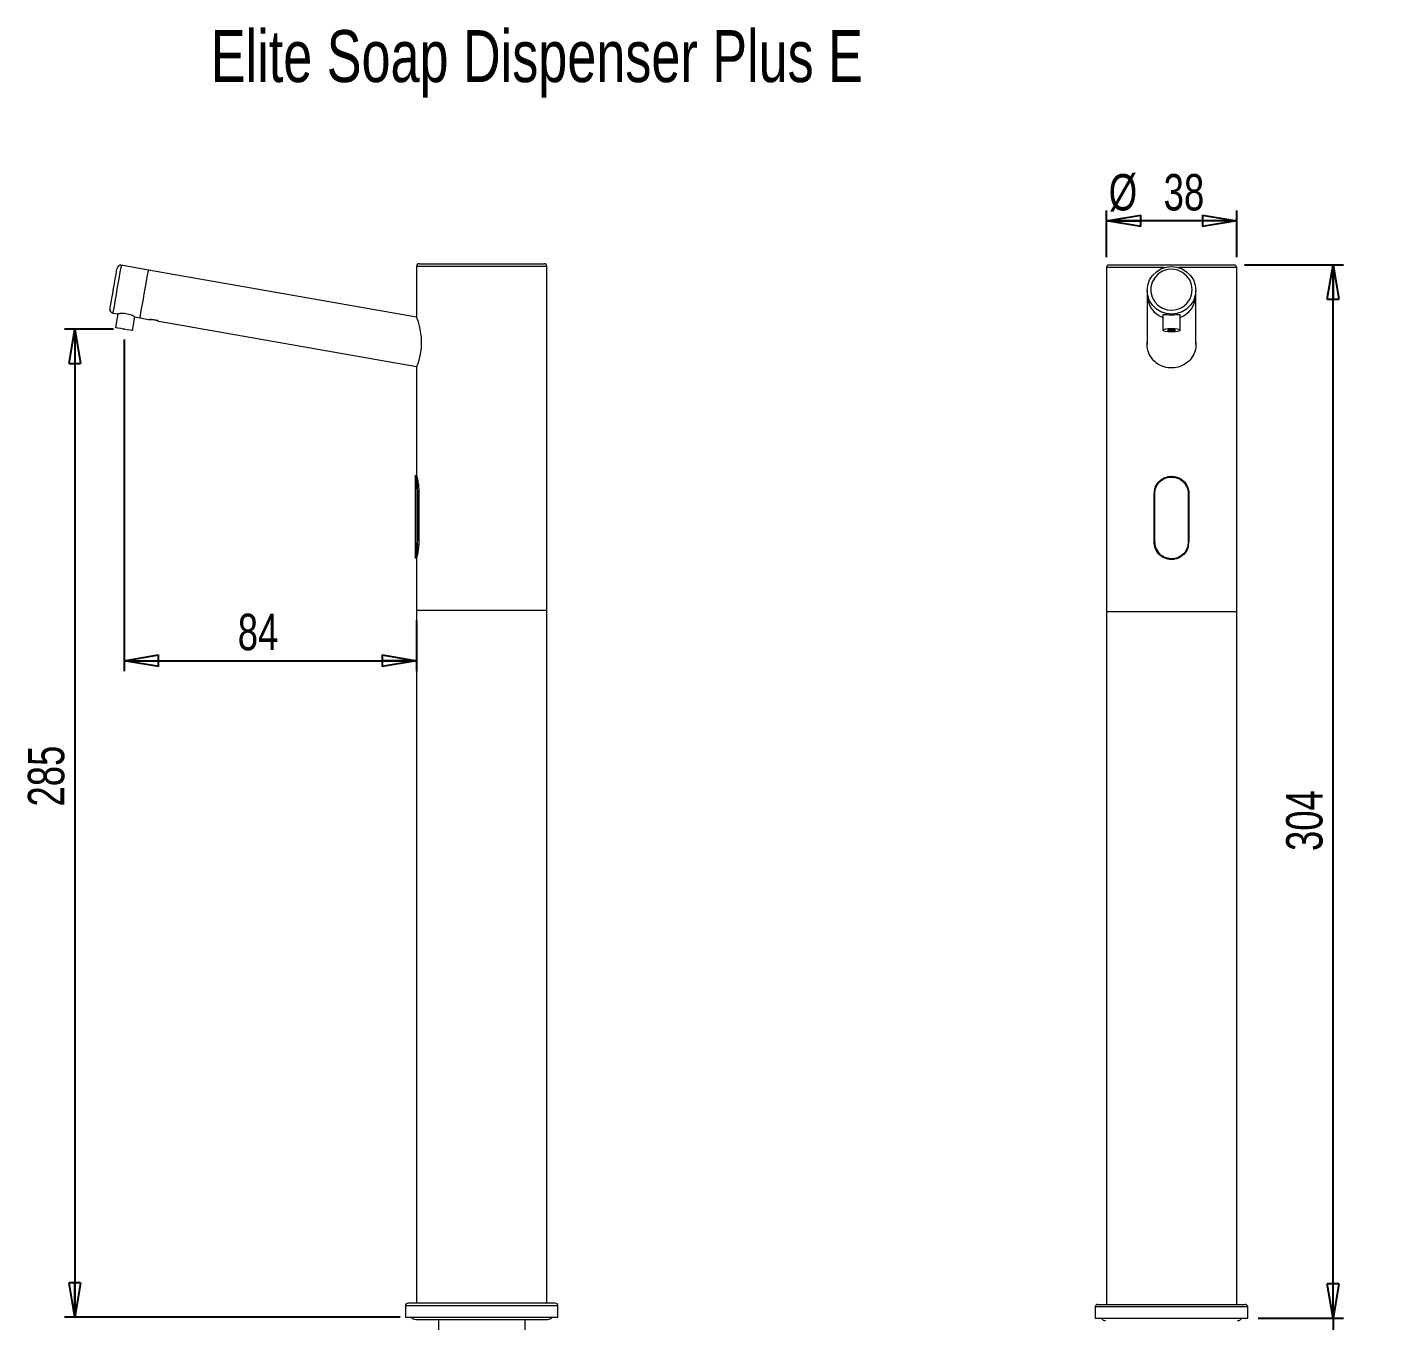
# Model space of a CAD drawing. Header units: millimetres. Extents: x 98 to 924, y 33 to 1441.
# Drawn here: x 251 to 908, y 819 to 1441 of the extents above; entities that cross this region are included whole.
import ezdxf

# ---------------------------------------------------------------- set-up
doc = ezdxf.new("R2010")
doc.units = ezdxf.units.MM
doc.header["$LTSCALE"] = 5
doc.header["$PDSIZE"] = -1
doc.layers.add('LEVEL0', color=179, linetype='Continuous')
doc.styles.add('SLDTEXTSTYLE0', font='TXT', dxfattribs={"width": 0.75})
doc.dimstyles.new('SLDDIMSTYLE0', dxfattribs={"dimtxt": 17.5, "dimasz": 16.51, "dimexe": 0, "dimexo": 0.0625, "dimgap": 4.375, "dimtad": 1, "dimdec": 0, "dimlfac": 0.6, "dimrnd": 1e-09, "dimzin": 12, "dimdsep": 46, "dimtxsty": 'SLDTEXTSTYLE0', "dimblk1": 'CLOSED', "dimblk2": 'CLOSED', "dimsah": 1, "dimcen": 0.09, "dimadec": 0, "dimazin": 3, "dimtfac": 1, "dimtdec": 0, "dimtofl": 0, "dimtmove": 0, "dimatfit": 3, "dimldrblk": 'CLOSED', "dimfxl": 0, "dimfrac": 2, "dimtolj": 1, "dimtzin": 12, "dimarcsym": 0})
doc.dimstyles.new('SLDDIMSTYLE1', dxfattribs={"dimtxt": 17.5, "dimasz": 16.51, "dimexe": 0, "dimexo": 0.0625, "dimgap": 4.375, "dimtad": 1, "dimdec": 1, "dimlfac": 0.6, "dimrnd": 1e-09, "dimzin": 12, "dimdsep": 46, "dimtxsty": 'SLDTEXTSTYLE0', "dimblk1": 'CLOSED', "dimblk2": 'CLOSED', "dimsah": 1, "dimcen": 0.09, "dimadec": 0, "dimazin": 3, "dimtfac": 1, "dimtdec": 1, "dimtmove": 0, "dimatfit": 0, "dimldrblk": 'CLOSED', "dimfxl": 0, "dimfrac": 2, "dimtolj": 1, "dimtzin": 12, "dimarcsym": 0})

# ---------------------------------------------------------------- blocks, each defined once
blk = doc.blocks.new('_CLOSED')
at = {"color": 0, "linetype": 'ByBlock', "lineweight": -2}
for p, q in [((-1, 0.166667), (0, 0)), ((-1, 0.166667), (-1, -0.166667)), ((0, 0), (-1, -0.166667)), ((0, 0), (-1, 0))]:
    blk.add_line(p, q, dxfattribs=at)
blk = doc.blocks.new('_D')
at = {"layer": 'LEVEL0', "color": 7}
for p, q in [((297.46, 1290.58), (297.46, 1131.08)), ((438.11, 1155.34), (438.11, 1131.08)), ((297.46, 1136.08), (438.11, 1136.08))]:
    blk.add_line(p, q, dxfattribs=at)
at = {"layer": 'LEVEL0', "color": 7, "xscale": 16.51, "yscale": 16.51, "rotation": 180.0000000000004}
blk.add_blockref('_CLOSED', (297.46, 1136.08), dxfattribs=at)
at = {"layer": 'LEVEL0', "color": 7, "xscale": 16.51, "yscale": 16.51}
blk.add_blockref('_CLOSED', (438.11, 1136.08), dxfattribs=at)
at = {"layer": 'LEVEL0', "color": 7, "insert": (352.16, 1158.64), "char_height": 17.5, "attachment_point": 1, "style": 'SLDTEXTSTYLE0'}
blk.add_mtext('84', dxfattribs=at)
blk = doc.blocks.new('_D_1')
at = {"layer": 'LEVEL0', "color": 7}
for p, q in [((292.46, 1295.58), (268.8, 1295.58)), ((273.8, 1295.58), (273.8, 820.34)), ((430.28, 820.34), (268.8, 820.34))]:
    blk.add_line(p, q, dxfattribs=at)
at = {"layer": 'LEVEL0', "color": 7, "xscale": 16.51, "yscale": 16.51}
for p, rotation in [((273.8, 1295.58), 90.0000000000004), ((273.8, 820.34), 270.0000000000004)]:
    blk.add_blockref('_CLOSED', p, dxfattribs=dict(at, rotation=rotation))
at = {"layer": 'LEVEL0', "color": 7, "insert": (251.24, 1065.92), "char_height": 17.5, "attachment_point": 1, "rotation": 90, "style": 'SLDTEXTSTYLE0'}
blk.add_mtext('285', dxfattribs=at)
blk = doc.blocks.new('_D_5')
at = {"layer": 'LEVEL0', "color": 7}
for p, q in [((769.82, 1330.19), (769.82, 1352.61)), ((832.49, 1330.19), (832.49, 1352.61)), ((832.49, 1347.61), (769.82, 1347.61))]:
    blk.add_line(p, q, dxfattribs=at)
at = {"layer": 'LEVEL0', "color": 7, "xscale": 16.51, "yscale": 16.51, "rotation": 180.0000000000004}
blk.add_blockref('_CLOSED', (769.82, 1347.61, -10.17), dxfattribs=at)
at = {"layer": 'LEVEL0', "color": 7, "xscale": 16.51, "yscale": 16.51}
blk.add_blockref('_CLOSED', (832.49, 1347.61, -10.17), dxfattribs=at)
at = {"layer": 'LEVEL0', "color": 7, "char_height": 17.5, "attachment_point": 1, "style": 'SLDTEXTSTYLE0'}
for s, insert in [('%%c', (770.98, 1370.17)), ('38', (797.36, 1370.17))]:
    blk.add_mtext(s, dxfattribs=dict(at, insert=insert))
blk = doc.blocks.new('_D_6')
at = {"layer": 'LEVEL0', "color": 7}
for p, q in [((836.24, 1326.44), (883.82, 1326.44)), ((878.82, 819.77), (878.82, 1326.44)), ((842.82, 819.77), (883.82, 819.77))]:
    blk.add_line(p, q, dxfattribs=at)
at = {"layer": 'LEVEL0', "color": 7, "xscale": 16.51, "yscale": 16.51}
for p, rotation in [((878.82, 1326.44, -10.17), 90.0000000000004), ((878.82, 819.77, -10.17), 270.0000000000004)]:
    blk.add_blockref('_CLOSED', p, dxfattribs=dict(at, rotation=rotation))
at = {"layer": 'LEVEL0', "color": 7, "insert": (856.26, 1044.53), "char_height": 17.5, "attachment_point": 1, "rotation": 90, "style": 'SLDTEXTSTYLE0'}
blk.add_mtext('304', dxfattribs=at)
blk = doc.blocks.new('_D_7')
at = {"layer": 'LEVEL0', "color": 7}
for p, q in [((878.82, 819.77), (878.82, 851.52)), ((842.82, 819.77), (883.82, 819.77)), ((878.82, 819.77), (878.82, 792.27)), ((839.49, 792.27), (883.82, 792.27)), ((878.82, 792.27), (878.82, 659.6))]:
    blk.add_line(p, q, dxfattribs=at)
at = {"layer": 'LEVEL0', "color": 7, "xscale": 16.51, "yscale": 16.51}
for p, rotation in [((878.82, 819.77, -10.17), 270.0000000000004), ((878.82, 792.27, -10.17), 90.0000000000004)]:
    blk.add_blockref('_CLOSED', p, dxfattribs=dict(at, rotation=rotation))
at = {"layer": 'LEVEL0', "color": 7, "insert": (856.26, 667.53), "char_height": 17.5, "attachment_point": 1, "rotation": 90, "style": 'SLDTEXTSTYLE0'}
blk.add_mtext('0-52 mm', dxfattribs=at)

msp = doc.modelspace()

# ---------------------------------------------------------------- linework, layer by layer
at = {"color": 7, "linetype": 'Continuous', "lineweight": 15}
for p, q in [((309.24, 1323.97), (296.11, 1326.29)), ((438.11, 1301.25), (309.24, 1323.97)), ((438.11, 1325.76), (438.11, 1301.33)), ((439.36, 1327.01), (469.44, 1327.01)), ((469.44, 1327.01), (499.53, 1327.01)), ((500.78, 1160.34), (500.78, 1325.76)), ((769.82, 1325.19), (769.82, 1159.77)), ((771.07, 1326.44), (831.24, 1326.44)), ((832.49, 1159.77), (832.49, 1325.19)), ((789.49, 1314.23), (789.49, 1311.91)), ((789.49, 1311.91), (789.49, 1288.44)), ((812.82, 1311.91), (812.82, 1314.23)), ((812.82, 1288.21), (812.82, 1311.91)), ((292.06, 1303.31), (294.52, 1302.87)), ((294.52, 1302.87), (293.36, 1296.31)), ((796.99, 1302.34), (796.99, 1295.02)), ((805.32, 1295.02), (805.32, 1302.34)), ((301.57, 1294.86), (302.73, 1301.43)), ((302.73, 1301.43), (305.19, 1300.99)), ((305.19, 1300.99), (309.29, 1300.27)), ((314.18, 1299.41), (438.11, 1277.55)), ((800.19, 1295.31), (799.23, 1295.02)), ((802.12, 1295.31), (800.19, 1295.31)), ((800.19, 1295.31), (800.19, 1294.73)), ((803.08, 1295.02), (802.12, 1295.31)), ((802.12, 1295.31), (802.12, 1294.73)), ((789.4, 1287.89), (789.49, 1289.27)), ((799.23, 1295.02), (800.19, 1294.73)), ((800.19, 1294.73), (802.12, 1294.73)), ((802.12, 1294.73), (803.08, 1295.02)), ((812.82, 1289.27), (812.9, 1287.89)), ((438.11, 1277.55), (438.11, 1225.34)), ((437.44, 1225.04), (437.44, 1185.64)), ((438.11, 1225.34), (437.73, 1225.34)), ((439.24, 1217.01), (439.24, 1193.67)), ((792.96, 1217.93), (792.82, 1216.44)), ((792.82, 1193.11), (792.82, 1216.44)), ((807.14, 1222.11), (809.06, 1218.81)), ((809.06, 1218.81), (809.41, 1216.44)), ((809.13, 1218.84), (809.49, 1216.44)), ((809.49, 1216.44), (809.49, 1193.11)), ((793.18, 1190.69), (792.82, 1193.11)), ((792.9, 1193.11), (793.25, 1190.73)), ((793.35, 1190.56), (793.21, 1190.98)), ((793.25, 1190.73), (795.18, 1187.43)), ((809.33, 1191.49), (809.49, 1193.11)), ((437.44, 1185.68), (437.48, 1185.87)), ((437.73, 1185.34), (438.11, 1185.34)), ((438.11, 1185.34), (438.11, 1160.34)), ((807.11, 1187.27), (807.09, 1187.27)), ((438.11, 1160.34), (438.11, 827.01)), ((438.11, 1160.34), (469.44, 1160.34)), ((469.44, 1160.34), (500.78, 1160.34)), ((500.78, 827.01), (500.78, 1160.34)), ((769.82, 1159.77), (769.82, 826.44)), ((769.82, 1159.77), (832.49, 1159.77)), ((832.49, 826.44), (832.49, 1159.77)), ((432.78, 825.76), (432.78, 820.34)), ((504.86, 827.01), (434.03, 827.01)), ((506.11, 820.34), (506.11, 825.76)), ((764.49, 825.19), (764.49, 819.77)), ((765.74, 826.44), (836.57, 826.44)), ((837.82, 819.77), (837.82, 825.19)), ((432.78, 820.34), (506.11, 820.34)), ((437.78, 819.17), (501.11, 819.17)), ((448.61, 819.17), (448.61, 792.84)), ((490.28, 792.84), (490.28, 819.17)), ((764.49, 819.77), (801.15, 819.77)), ((801.15, 819.77), (837.82, 819.77))]:
    msp.add_line(p, q, dxfattribs=at)
at = {"color": 8, "linetype": 'Continuous', "lineweight": 0}
for p, q in [((469.44, 1325.76), (438.11, 1325.76)), ((500.78, 1325.76), (469.44, 1325.76)), ((797.66, 1325.19), (769.82, 1325.19)), ((832.49, 1325.19), (804.65, 1325.19)), ((437.54, 1225.23), (437.58, 1225.06)), ((437.78, 1225.34), (437.81, 1225.16)), ((437.96, 1222.68), (438.28, 1219.38)), ((438.23, 1217.01), (438.23, 1193.67)), ((438.28, 1219.38), (438.35, 1217.01)), ((438.49, 1219.41), (438.56, 1217.01)), ((439.24, 1217.01), (438.56, 1217.01)), ((438.56, 1217.01), (438.56, 1193.67)), ((792.9, 1216.44), (793.03, 1217.91)), ((793.09, 1216.44), (793.22, 1217.87)), ((793.09, 1193.11), (793.09, 1216.44)), ((809.22, 1216.44), (809.22, 1193.11)), ((438.23, 1193.67), (438.2, 1192.12)), ((438.32, 1192.08), (438.35, 1193.67)), ((438.53, 1192.06), (438.56, 1193.67)), ((439.24, 1193.67), (438.56, 1193.67)), ((809.22, 1193.11), (809.07, 1191.56)), ((809.26, 1191.51), (809.41, 1193.11)), ((506.11, 825.76), (432.78, 825.76)), ((837.82, 825.19), (764.49, 825.19))]:
    msp.add_line(p, q, dxfattribs=at)
at = {"color": 7, "linetype": 'Continuous', "lineweight": 15, "flags": 128}
for points in [[(292.44, 1315.09), (292.87, 1317.53), (293.28, 1319.83), (293.63, 1321.83), (293.91, 1323.4), (294.09, 1324.45), (294.17, 1324.91), (294.18, 1324.93)], [(305.19, 1300.99), (305.24, 1301.28), (305.39, 1302.13), (305.63, 1303.5), (305.95, 1305.32), (306.33, 1307.5), (306.76, 1309.92), (307.21, 1312.48), (307.66, 1315.04), (308.09, 1317.47), (308.48, 1319.64), (308.8, 1321.46), (309.04, 1322.83), (309.19, 1323.68), (309.24, 1323.97)], [(305.19, 1300.99), (305.24, 1301.28), (305.39, 1302.13), (305.63, 1303.5), (305.95, 1305.32), (306.33, 1307.5), (306.76, 1309.92), (307.21, 1312.48), (307.66, 1315.04), (308.09, 1317.47), (308.48, 1319.64), (308.8, 1321.46), (309.04, 1322.83), (309.19, 1323.68), (309.24, 1323.97)], [(812.82, 1314.23), (812.53, 1311.67), (811.67, 1309.24), (810.28, 1307.07), (808.43, 1305.25), (806.22, 1303.88), (803.75, 1303.03), (801.15, 1302.74), (798.56, 1303.03), (796.09, 1303.88), (793.88, 1305.25), (792.03, 1307.07), (790.64, 1309.24), (789.78, 1311.67), (789.49, 1314.23), (789.78, 1316.79), (790.64, 1319.21), (792.03, 1321.39), (793.88, 1323.21), (796.09, 1324.58), (798.56, 1325.43), (801.15, 1325.72), (803.75, 1325.43), (806.22, 1324.58), (808.43, 1323.21), (810.28, 1321.39), (811.67, 1319.21), (812.53, 1316.79), (812.82, 1314.23)], [(290.7, 1305.24), (290.71, 1305.26), (290.79, 1305.72), (290.98, 1306.77), (291.25, 1308.34), (291.6, 1310.34), (292.01, 1312.64), (292.44, 1315.09)], [(297.46, 1295.58), (295.89, 1295.86), (294.56, 1296.1), (293.67, 1296.25), (293.36, 1296.31)], [(301.57, 1294.86), (301.26, 1294.92), (300.37, 1295.07), (299.03, 1295.31), (297.46, 1295.58)], [(309.82, 1300.49), (309.95, 1300.46), (311.12, 1300.25), (312.4, 1300.03), (313.59, 1299.82), (313.8, 1299.78)], [(805.32, 1295.02), (805, 1295.29), (804.1, 1295.53), (802.75, 1295.69), (801.15, 1295.74), (799.56, 1295.69), (798.21, 1295.53), (797.3, 1295.29), (796.99, 1295.02), (797.3, 1294.74), (798.21, 1294.51), (799.56, 1294.35), (801.15, 1294.29), (802.75, 1294.35), (804.1, 1294.51), (805, 1294.74), (805.32, 1295.02)]]:
    msp.add_lwpolyline(points, dxfattribs=at)
at = {"color": 8, "linetype": 'Continuous', "lineweight": 0, "flags": 128}
for points in [[(296.11, 1326.29), (296.06, 1326), (295.91, 1325.15), (295.67, 1323.78), (295.35, 1321.96), (294.96, 1319.78), (294.53, 1317.35), (294.08, 1314.8)], [(811.15, 1314.52), (810.84, 1316.97), (809.92, 1319.26), (808.44, 1321.26), (806.51, 1322.83), (804.24, 1323.88), (801.78, 1324.35), (799.28, 1324.19), (796.9, 1323.43), (794.78, 1322.11), (793.06, 1320.31), (791.86, 1318.14), (791.23, 1315.75), (791.23, 1313.28), (791.86, 1310.89), (793.06, 1308.73), (794.78, 1306.93), (796.9, 1305.61), (799.28, 1304.84), (801.78, 1304.69), (804.24, 1305.15), (806.51, 1306.2), (808.44, 1307.78), (809.92, 1309.77), (810.84, 1312.07), (811.15, 1314.52)], [(294.08, 1314.8), (293.63, 1312.24), (293.2, 1309.81), (292.82, 1307.63), (292.5, 1305.81), (292.26, 1304.44), (292.11, 1303.59), (292.06, 1303.31)]]:
    msp.add_lwpolyline(points, dxfattribs=at)
at = {"color": 7, "linetype": 'Continuous', "lineweight": 15}
for centre, radius, start, end in [((295.82, 1324.64), 1.67, 80, 170), ((439.36, 1325.76), 1.25, 90, 180), ((499.53, 1325.76), 1.25, 0, 90), ((771.07, 1325.19), 1.25, 90, 180), ((831.24, 1325.19), 1.25, 0, 90), ((801, 1311.97), 11.51, 180.27943, 249.61712), ((801.31, 1311.97), 11.51, 290.38288, 359.72057), ((292.35, 1304.95), 1.67, 170, 260), ((434.03, 825.76), 1.25, 90, 180), ((504.86, 825.76), 1.25, 0, 90), ((765.74, 825.19), 1.25, 90, 180), ((836.57, 825.19), 1.25, 0, 90), ((437.78, 821.67), 2.5, 212.23095, 270), ((501.11, 821.67), 2.5, 270, 327.76905), ((769.49, 821.11), 2.5, 212.23095, 270), ((832.82, 821.11), 2.5, 270, 327.76905)]:
    msp.add_arc(centre, radius, start, end, dxfattribs=at)
for points, knots in [([(302.73, 1301.43), (302.69, 1301.45), (302.61, 1301.49), (301.99, 1301.83), (301.04, 1302.27), (299.8, 1302.7), (298.42, 1302.99), (297.09, 1303.09), (295.91, 1303.06), (295.02, 1302.96), (294.53, 1302.88), (294.57, 1302.88), (294.58, 1302.88)], [0, 0, 0, 0, 0.102881, 0.205623, 0.312007, 0.421932, 0.527642, 0.627742, 0.729672, 0.837759, 0.947167, 1, 1, 1, 1]), ([(805.28, 1302.32), (805.29, 1302.35), (805.35, 1302.47), (805.03, 1302.52), (804.33, 1302.49), (803.23, 1302.39), (801.89, 1302.3), (800.48, 1302.3), (799.19, 1302.38), (798.08, 1302.48), (797.32, 1302.52), (796.95, 1302.48), (797.02, 1302.35), (797.03, 1302.32)], [0, 0, 0, 0, 0.02759, 0.1277, 0.22964, 0.337737, 0.447156, 0.551207, 0.651747, 0.755163, 0.86399, 0.972854, 1, 1, 1, 1]), ([(309.29, 1300.27), (309.32, 1300.27), (309.37, 1300.27), (309.8, 1300.28), (310.43, 1300.27), (311.22, 1300.2), (312.06, 1300.06), (312.85, 1299.87), (313.52, 1299.66), (313.99, 1299.49), (314.22, 1299.4), (314.19, 1299.41), (314.18, 1299.41)], [0, 0, 0, 0, 0.105718, 0.21138, 0.318505, 0.42674, 0.533339, 0.638098, 0.743679, 0.851441, 0.959393, 1, 1, 1, 1]), ([(438.11, 1301.33), (438.15, 1301.21), (438.24, 1300.97), (438.84, 1299.13), (439.59, 1296.35), (440.28, 1292.6), (440.49, 1288.37), (440.12, 1284.44), (439.4, 1281.21), (438.65, 1278.86), (438.14, 1277.55), (438.16, 1277.6), (438.17, 1277.62)], [0, 0, 0, 0, 0.097115, 0.19398, 0.297315, 0.411884, 0.527033, 0.631512, 0.730463, 0.832672, 0.938647, 1, 1, 1, 1]), ([(812.8, 1288.42), (812.83, 1288.18), (813.05, 1286.64), (812.15, 1283.86), (810.2, 1280.65), (807.2, 1278.26), (803.5, 1276.91), (799.5, 1276.8), (795.72, 1277.94), (792.51, 1280.2), (790.33, 1283.41), (789.35, 1286.36), (789.49, 1288.04), (789.53, 1288.43)], [0, 0, 0, 0, 0.020199, 0.126167, 0.226527, 0.330191, 0.437677, 0.54442, 0.649475, 0.755707, 0.863428, 0.968054, 1, 1, 1, 1]), ([(438.14, 1225.24), (438.13, 1225.27), (438.1, 1225.39), (438.28, 1224.69), (438.63, 1223.19), (439.02, 1220.93), (439.22, 1218.73), (439.23, 1217.39), (439.24, 1217.01)], [0, 0, 0, 0, 0.063159, 0.27016, 0.479265, 0.694746, 0.911464, 1, 1, 1, 1]), ([(792.96, 1217.93), (793.1, 1218.5), (793.51, 1220.13), (794.85, 1222.15), (796.27, 1223.16), (796.8, 1223.54)], [0, 0, 0, 0, 0.252463, 0.718951, 1, 1, 1, 1]), ([(793.03, 1217.91), (793.25, 1218.71), (793.71, 1220.31), (795.11, 1222.21), (796.3, 1223.08), (796.83, 1223.46)], [0, 0, 0, 0, 0.358265, 0.718511, 1, 1, 1, 1]), ([(793.22, 1218.83), (793.23, 1218.93), (793.39, 1219.94), (794.52, 1221.62), (796.31, 1223.46), (797.86, 1224.01), (798.53, 1224.25)], [0, 0, 0, 0, 0.040328, 0.384276, 0.735968, 1, 1, 1, 1]), ([(796.8, 1223.54), (797.18, 1223.75), (798.51, 1224.48), (800.66, 1224.92), (802.31, 1224.68), (802.89, 1224.59)], [0, 0, 0, 0, 0.2071636, 0.7225046, 1, 1, 1, 1]), ([(796.83, 1223.46), (797.51, 1223.8), (798.86, 1224.47), (800.98, 1224.77), (802.31, 1224.58), (802.88, 1224.49)], [0, 0, 0, 0, 0.361374, 0.722699, 1, 1, 1, 1]), ([(802.88, 1224.49), (803.64, 1224.26), (805.16, 1223.8), (806.5, 1222.78), (807.09, 1222.16), (807.14, 1222.11)], [0, 0, 0, 0, 0.478919, 0.95824, 1, 1, 1, 1]), ([(802.89, 1224.59), (803.38, 1224.46), (804.92, 1224.04), (806.34, 1223.06), (807.14, 1222.24), (807.19, 1222.19)], [0, 0, 0, 0, 0.303905, 0.957974, 1, 1, 1, 1]), ([(792.82, 1216.44), (792.82, 1216.44), (792.83, 1216.44), (792.88, 1216.44), (792.9, 1216.44)], [0, 0, 0, 0, 0.499979, 1, 1, 1, 1]), ([(806.82, 1222.54), (806.83, 1222.53), (807.62, 1222.01), (808.31, 1221.07), (808.62, 1220.05), (808.66, 1219.92)], [0, 0, 0, 0, 0.011113, 0.880694, 1, 1, 1, 1]), ([(807.19, 1222.19), (807.83, 1221.38), (808.64, 1220.35), (809.05, 1219.11), (809.13, 1218.84)], [0, 0, 0, 0, 0.784979, 1, 1, 1, 1]), ([(809.16, 1218.38), (809.25, 1218.12), (809.49, 1217.5), (809.49, 1216.83), (809.49, 1216.44)], [0, 0, 0, 0, 0.41633, 1, 1, 1, 1]), ([(809.49, 1216.44), (809.48, 1216.44), (809.48, 1216.44), (809.43, 1216.44), (809.41, 1216.44)], [0, 0, 0, 0, 0.499979, 1, 1, 1, 1]), ([(439.24, 1193.67), (439.21, 1192.76), (439.16, 1190.92), (438.81, 1188.46), (438.43, 1186.57), (438.14, 1185.46), (438.14, 1185.44), (438.14, 1185.44)], [0, 0, 0, 0, 0.209625, 0.419067, 0.633224, 0.850722, 1, 1, 1, 1]), ([(793.07, 1191.42), (793.01, 1191.6), (792.81, 1192.14), (792.82, 1192.72), (792.82, 1193.11)], [0, 0, 0, 0, 0.323475, 1, 1, 1, 1]), ([(792.9, 1193.11), (792.88, 1193.11), (792.83, 1193.11), (792.82, 1193.11), (792.82, 1193.11)], [0, 0, 0, 0, 0.500021, 1, 1, 1, 1]), ([(795.13, 1187.35), (794.49, 1188.16), (793.68, 1189.19), (793.27, 1190.43), (793.18, 1190.69)], [0, 0, 0, 0, 0.7850914, 1, 1, 1, 1]), ([(809.08, 1190.67), (809.07, 1190.58), (808.92, 1189.59), (807.79, 1187.93), (806, 1186.09), (804.45, 1185.54), (803.78, 1185.3)], [0, 0, 0, 0, 0.034609, 0.380708, 0.734599, 1, 1, 1, 1]), ([(805.32, 1186), (805.9, 1186.4), (807.15, 1187.27), (808.57, 1189.18), (809.03, 1190.74), (809.26, 1191.51)], [0, 0, 0, 0, 0.305921, 0.653464, 1, 1, 1, 1]), ([(809.33, 1191.49), (809.19, 1190.96), (808.78, 1189.38), (807.42, 1187.34), (805.94, 1186.32), (805.35, 1185.91)], [0, 0, 0, 0, 0.233203, 0.69449, 1, 1, 1, 1]), ([(809.49, 1193.11), (809.48, 1193.11), (809.48, 1193.11), (809.43, 1193.11), (809.41, 1193.11)], [0, 0, 0, 0, 0.499979, 1, 1, 1, 1]), ([(437.54, 1185.44), (437.55, 1185.49), (437.58, 1185.6), (437.69, 1186.24), (437.74, 1186.56)], [0, 0, 0, 0, 0.499752, 1, 1, 1, 1]), ([(795.49, 1187), (795.48, 1187.01), (794.69, 1187.54), (793.99, 1188.48), (793.69, 1189.5), (793.65, 1189.62)], [0, 0, 0, 0, 0.013199, 0.882668, 1, 1, 1, 1]), ([(799.31, 1184.98), (798.86, 1185.11), (797.36, 1185.53), (795.98, 1186.48), (795.18, 1187.3), (795.13, 1187.35)], [0, 0, 0, 0, 0.289029, 0.9579699, 1, 1, 1, 1]), ([(795.18, 1187.43), (795.22, 1187.38), (795.8, 1186.78), (797.11, 1185.78), (798.59, 1185.31), (799.33, 1185.08)], [0, 0, 0, 0, 0.041892, 0.520478, 1, 1, 1, 1]), ([(805.35, 1185.91), (805.02, 1185.73), (803.74, 1185.06), (801.62, 1184.62), (799.93, 1184.88), (799.31, 1184.98)], [0, 0, 0, 0, 0.179273, 0.701359, 1, 1, 1, 1]), ([(799.33, 1185.08), (799.94, 1184.98), (801.26, 1184.78), (803.36, 1185.06), (804.67, 1185.68), (805.32, 1186)], [0, 0, 0, 0, 0.298338, 0.648995, 1, 1, 1, 1])]:
    msp.add_open_spline(points, degree=3, knots=knots, dxfattribs=at)
at = {"color": 8, "linetype": 'Continuous', "lineweight": 0}
for points, knots in [([(437.44, 1225), (437.45, 1224.98), (437.45, 1224.95), (437.48, 1224.84), (437.48, 1224.83)], [0, 0, 0, 0, 0.931528, 1, 1, 1, 1]), ([(437.48, 1224.83), (437.48, 1224.88), (437.49, 1224.97), (437.55, 1225.03), (437.58, 1225.06)], [0, 0, 0, 0, 0.560055, 1, 1, 1, 1]), ([(437.48, 1224.83), (437.5, 1224.7), (437.58, 1224.3), (437.74, 1223.37), (437.85, 1222.57), (437.85, 1222.52)], [0, 0, 0, 0, 0.3042992, 0.9581854, 1, 1, 1, 1]), ([(437.58, 1225.06), (437.61, 1225.09), (437.68, 1225.15), (437.77, 1225.15), (437.81, 1225.16)], [0, 0, 0, 0, 0.560032, 1, 1, 1, 1]), ([(437.58, 1225.06), (437.62, 1224.83), (437.71, 1224.37), (437.87, 1223.34), (437.96, 1222.73), (437.96, 1222.68)], [0, 0, 0, 0, 0.478919, 0.95824, 1, 1, 1, 1]), ([(437.81, 1225.16), (437.83, 1225.03), (437.91, 1224.61), (438.07, 1223.63), (438.18, 1222.8), (438.18, 1222.75)], [0, 0, 0, 0, 0.303905, 0.957974, 1, 1, 1, 1]), ([(793.22, 1217.87), (793.23, 1217.91), (793.33, 1218.47), (793.82, 1220.01), (795.06, 1221.92), (796.42, 1222.89), (796.94, 1223.26)], [0, 0, 0, 0, 0.01937, 0.252046, 0.71829, 1, 1, 1, 1]), ([(796.83, 1223.46), (796.82, 1223.48), (796.8, 1223.53), (796.8, 1223.54), (796.8, 1223.54)], [0, 0, 0, 0, 0.559999, 1, 1, 1, 1]), ([(796.94, 1223.26), (796.92, 1223.3), (796.87, 1223.37), (796.84, 1223.43), (796.83, 1223.46)], [0, 0, 0, 0, 0.560005, 1, 1, 1, 1]), ([(796.94, 1223.26), (797.31, 1223.46), (798.6, 1224.16), (800.63, 1224.53), (802.24, 1224.39), (802.8, 1224.27), (802.84, 1224.26)], [0, 0, 0, 0, 0.206971, 0.722302, 0.981037, 1, 1, 1, 1]), ([(802.84, 1224.26), (802.85, 1224.31), (802.86, 1224.4), (802.88, 1224.47), (802.88, 1224.49)], [0, 0, 0, 0, 0.560055, 1, 1, 1, 1]), ([(802.84, 1224.26), (803.31, 1224.14), (804.79, 1223.73), (806.17, 1222.8), (806.95, 1222), (807, 1221.96)], [0, 0, 0, 0, 0.3042992, 0.9581854, 1, 1, 1, 1]), ([(802.88, 1224.49), (802.89, 1224.52), (802.89, 1224.58), (802.89, 1224.59), (802.89, 1224.59)], [0, 0, 0, 0, 0.560032, 1, 1, 1, 1]), ([(437.85, 1222.52), (437.86, 1222.56), (437.88, 1222.61), (437.94, 1222.66), (437.96, 1222.68)], [0, 0, 0, 0, 0.560032, 1, 1, 1, 1]), ([(437.85, 1222.52), (437.95, 1221.75), (438.07, 1220.76), (438.15, 1219.57), (438.16, 1219.31)], [0, 0, 0, 0, 0.785225, 1, 1, 1, 1]), ([(437.96, 1222.68), (438, 1222.7), (438.07, 1222.74), (438.15, 1222.75), (438.18, 1222.75)], [0, 0, 0, 0, 0.560007, 1, 1, 1, 1]), ([(438.16, 1219.31), (438.18, 1219.33), (438.2, 1219.35), (438.25, 1219.37), (438.28, 1219.38)], [0, 0, 0, 0, 0.560013, 1, 1, 1, 1]), ([(438.16, 1219.31), (438.18, 1219.07), (438.22, 1218.31), (438.23, 1217.53), (438.23, 1217.01)], [0, 0, 0, 0, 0.329848, 1, 1, 1, 1]), ([(438.18, 1222.75), (438.28, 1221.94), (438.4, 1220.91), (438.48, 1219.68), (438.49, 1219.41)], [0, 0, 0, 0, 0.784979, 1, 1, 1, 1]), ([(438.35, 1217.01), (438.32, 1217.01), (438.26, 1217.01), (438.24, 1217.01), (438.23, 1217.01)], [0, 0, 0, 0, 0.500003, 1, 1, 1, 1]), ([(438.28, 1219.38), (438.32, 1219.39), (438.38, 1219.4), (438.46, 1219.41), (438.49, 1219.41)], [0, 0, 0, 0, 0.560017, 1, 1, 1, 1]), ([(438.56, 1217.01), (438.52, 1217.01), (438.44, 1217.01), (438.38, 1217.01), (438.35, 1217.01)], [0, 0, 0, 0, 0.499979, 1, 1, 1, 1]), ([(792.9, 1216.44), (792.92, 1216.44), (792.98, 1216.44), (793.05, 1216.44), (793.09, 1216.44)], [0, 0, 0, 0, 0.500003, 1, 1, 1, 1]), ([(793.03, 1217.91), (793.01, 1217.92), (792.96, 1217.93), (792.96, 1217.93), (792.96, 1217.93)], [0, 0, 0, 0, 0.559996, 1, 1, 1, 1]), ([(793.22, 1217.87), (793.18, 1217.88), (793.11, 1217.89), (793.05, 1217.91), (793.03, 1217.91)], [0, 0, 0, 0, 0.559986, 1, 1, 1, 1]), ([(807, 1221.96), (807.03, 1221.99), (807.09, 1222.05), (807.13, 1222.09), (807.14, 1222.11)], [0, 0, 0, 0, 0.560032, 1, 1, 1, 1]), ([(807, 1221.96), (807.61, 1221.18), (808.4, 1220.19), (808.79, 1219), (808.88, 1218.75)], [0, 0, 0, 0, 0.785225, 1, 1, 1, 1]), ([(807.14, 1222.11), (807.16, 1222.13), (807.19, 1222.17), (807.19, 1222.18), (807.19, 1222.19)], [0, 0, 0, 0, 0.560007, 1, 1, 1, 1]), ([(808.88, 1218.75), (808.92, 1218.76), (808.99, 1218.78), (809.04, 1218.8), (809.06, 1218.81)], [0, 0, 0, 0, 0.560013, 1, 1, 1, 1]), ([(808.88, 1218.75), (808.95, 1218.5), (809.15, 1217.75), (809.19, 1216.96), (809.22, 1216.44)], [0, 0, 0, 0, 0.329848, 1, 1, 1, 1]), ([(809.06, 1218.81), (809.09, 1218.82), (809.13, 1218.83), (809.13, 1218.84), (809.13, 1218.84)], [0, 0, 0, 0, 0.560017, 1, 1, 1, 1]), ([(809.41, 1216.44), (809.38, 1216.44), (809.33, 1216.44), (809.26, 1216.44), (809.22, 1216.44)], [0, 0, 0, 0, 0.500003, 1, 1, 1, 1]), ([(438.2, 1192.12), (438.2, 1192.12), (438.18, 1191.6), (438.09, 1190.1), (437.86, 1188.14), (437.71, 1187.16), (437.64, 1186.76)], [0, 0, 0, 0, 0.001768, 0.232732, 0.693776, 1, 1, 1, 1]), ([(437.74, 1186.56), (437.81, 1186.97), (437.95, 1187.84), (438.18, 1189.75), (438.27, 1191.3), (438.32, 1192.08)], [0, 0, 0, 0, 0.305921, 0.653464, 1, 1, 1, 1]), ([(438.53, 1192.06), (438.5, 1191.53), (438.43, 1189.95), (438.19, 1187.91), (438.04, 1186.88), (437.97, 1186.47)], [0, 0, 0, 0, 0.233203, 0.69449, 1, 1, 1, 1]), ([(438.32, 1192.08), (438.29, 1192.09), (438.23, 1192.1), (438.21, 1192.12), (438.2, 1192.12)], [0, 0, 0, 0, 0.559999, 1, 1, 1, 1]), ([(438.35, 1193.67), (438.32, 1193.67), (438.26, 1193.67), (438.24, 1193.67), (438.23, 1193.67)], [0, 0, 0, 0, 0.500003, 1, 1, 1, 1]), ([(438.53, 1192.06), (438.48, 1192.06), (438.41, 1192.07), (438.34, 1192.08), (438.32, 1192.08)], [0, 0, 0, 0, 0.56001, 1, 1, 1, 1]), ([(438.56, 1193.67), (438.52, 1193.67), (438.44, 1193.67), (438.38, 1193.67), (438.35, 1193.67)], [0, 0, 0, 0, 0.499979, 1, 1, 1, 1]), ([(793.09, 1193.11), (793.05, 1193.11), (792.98, 1193.11), (792.92, 1193.11), (792.9, 1193.11)], [0, 0, 0, 0, 0.499997, 1, 1, 1, 1]), ([(793.09, 1193.11), (793.12, 1192.58), (793.16, 1191.79), (793.37, 1191.04), (793.44, 1190.79)], [0, 0, 0, 0, 0.670117, 1, 1, 1, 1]), ([(793.18, 1190.69), (793.18, 1190.7), (793.19, 1190.7), (793.23, 1190.72), (793.25, 1190.73)], [0, 0, 0, 0, 0.560003, 1, 1, 1, 1]), ([(793.25, 1190.73), (793.28, 1190.74), (793.33, 1190.76), (793.4, 1190.78), (793.44, 1190.79)], [0, 0, 0, 0, 0.559981, 1, 1, 1, 1]), ([(795.32, 1187.58), (794.7, 1188.36), (793.92, 1189.35), (793.52, 1190.53), (793.44, 1190.79)], [0, 0, 0, 0, 0.785374, 1, 1, 1, 1]), ([(809.07, 1191.56), (809.07, 1191.55), (808.96, 1191.04), (808.49, 1189.53), (807.22, 1187.58), (805.79, 1186.59), (805.21, 1186.19)], [0, 0, 0, 0, 0.001768, 0.232732, 0.693776, 1, 1, 1, 1]), ([(809.26, 1191.51), (809.23, 1191.52), (809.17, 1191.53), (809.1, 1191.55), (809.07, 1191.56)], [0, 0, 0, 0, 0.559999, 1, 1, 1, 1]), ([(809.41, 1193.11), (809.38, 1193.11), (809.33, 1193.11), (809.26, 1193.11), (809.22, 1193.11)], [0, 0, 0, 0, 0.500003, 1, 1, 1, 1]), ([(809.33, 1191.49), (809.33, 1191.49), (809.32, 1191.5), (809.28, 1191.51), (809.26, 1191.51)], [0, 0, 0, 0, 0.56001, 1, 1, 1, 1]), ([(437.64, 1186.76), (437.61, 1186.6), (437.5, 1185.96), (437.42, 1185.56), (437.44, 1185.68), (437.44, 1185.68)], [0, 0, 0, 0, 0.254914, 0.997904, 1, 1, 1, 1]), ([(437.74, 1186.56), (437.71, 1186.6), (437.66, 1186.66), (437.65, 1186.73), (437.64, 1186.76)], [0, 0, 0, 0, 0.559979, 1, 1, 1, 1]), ([(437.97, 1186.47), (437.93, 1186.48), (437.84, 1186.49), (437.77, 1186.54), (437.74, 1186.56)], [0, 0, 0, 0, 0.560004, 1, 1, 1, 1]), ([(437.97, 1186.47), (437.95, 1186.3), (437.84, 1185.64), (437.76, 1185.22), (437.78, 1185.34), (437.78, 1185.34)], [0, 0, 0, 0, 0.255079, 0.997929, 1, 1, 1, 1]), ([(795.13, 1187.35), (795.13, 1187.36), (795.13, 1187.37), (795.16, 1187.41), (795.18, 1187.43)], [0, 0, 0, 0, 0.560026, 1, 1, 1, 1]), ([(795.18, 1187.43), (795.2, 1187.45), (795.24, 1187.5), (795.3, 1187.56), (795.32, 1187.58)], [0, 0, 0, 0, 0.559985, 1, 1, 1, 1]), ([(799.37, 1185.3), (798.94, 1185.43), (797.49, 1185.83), (796.14, 1186.74), (795.37, 1187.53), (795.32, 1187.58)], [0, 0, 0, 0, 0.289366, 0.958048, 1, 1, 1, 1]), ([(799.31, 1184.98), (799.31, 1184.99), (799.31, 1185), (799.32, 1185.05), (799.33, 1185.08)], [0, 0, 0, 0, 0.560009, 1, 1, 1, 1]), ([(799.33, 1185.08), (799.33, 1185.11), (799.35, 1185.18), (799.37, 1185.27), (799.37, 1185.3)], [0, 0, 0, 0, 0.560042, 1, 1, 1, 1]), ([(805.21, 1186.19), (804.9, 1186.03), (803.65, 1185.38), (801.6, 1184.97), (799.97, 1185.21), (799.37, 1185.3)], [0, 0, 0, 0, 0.1791336, 0.7012482, 1, 1, 1, 1]), ([(805.32, 1186), (805.3, 1186.03), (805.27, 1186.09), (805.23, 1186.16), (805.21, 1186.19)], [0, 0, 0, 0, 0.559979, 1, 1, 1, 1]), ([(805.35, 1185.91), (805.35, 1185.91), (805.35, 1185.93), (805.33, 1185.97), (805.32, 1186)], [0, 0, 0, 0, 0.560004, 1, 1, 1, 1])]:
    msp.add_open_spline(points, degree=3, knots=knots, dxfattribs=at)
at = {"layer": 'LEVEL0', "color": 7, "lineweight": 0}
msp.add_point((297.46, 1295.58), dxfattribs=at)

# ---------------------------------------------------------------- texts
at = {"layer": 'LEVEL0', "color": 7, "insert": (495.99, 1439.41), "char_height": 25, "attachment_point": 2, "style": 'SLDTEXTSTYLE0'}
msp.add_mtext('Elite Soap Dispenser Plus E', dxfattribs=at)

# ---------------------------------------------------------------- dimensions: what is measured, and where the dimension line sits
at = {"layer": 'LEVEL0', "color": 7}
dim = msp.add_linear_dim(base=(769.82, 1347.61), p1=(832.49, 1325.19), p2=(769.82, 1325.19), text='%%c<>', dimstyle='SLDDIMSTYLE0', dxfattribs=at)
dim.commit()
dim.dimension.update_dxf_attribs({"geometry": '_D_5', "text_midpoint": (797.09, 1347.61), "dimtype": 160})
for base, p1, p2, picture, middle in [((878.82, 1326.44), (837.82, 819.77), (831.24, 1326.44), '_D_6', (878.82, 1063.92)), ((273.8, 820.34), (297.46, 1295.58), (435.28, 820.34), '_D_1', (273.8, 1085.31))]:
    dim = msp.add_linear_dim(base=base, p1=p1, p2=p2, angle=90, dimstyle='SLDDIMSTYLE0', dxfattribs=at)
    dim.commit()
    dim.dimension.update_dxf_attribs({"geometry": picture, "text_midpoint": middle, "dimtype": 160})
dim = msp.add_linear_dim(base=(438.11, 1136.08), p1=(297.46, 1295.58), p2=(438.11, 1160.34), dimstyle='SLDDIMSTYLE0', dxfattribs=at)
dim.commit()
dim.dimension.update_dxf_attribs({"geometry": '_D', "text_midpoint": (365.08, 1136.08), "dimtype": 160})
dim = msp.add_linear_dim(base=(878.82, 792.27), p1=(837.82, 819.77), p2=(834.49, 792.27), angle=90, text='0-52 mm', dimstyle='SLDDIMSTYLE1', dxfattribs=at)
dim.commit()
dim.dimension.update_dxf_attribs({"geometry": '_D_7', "text_midpoint": (878.82, 715.91), "dimtype": 160})

doc.saveas('drawing.dxf')
